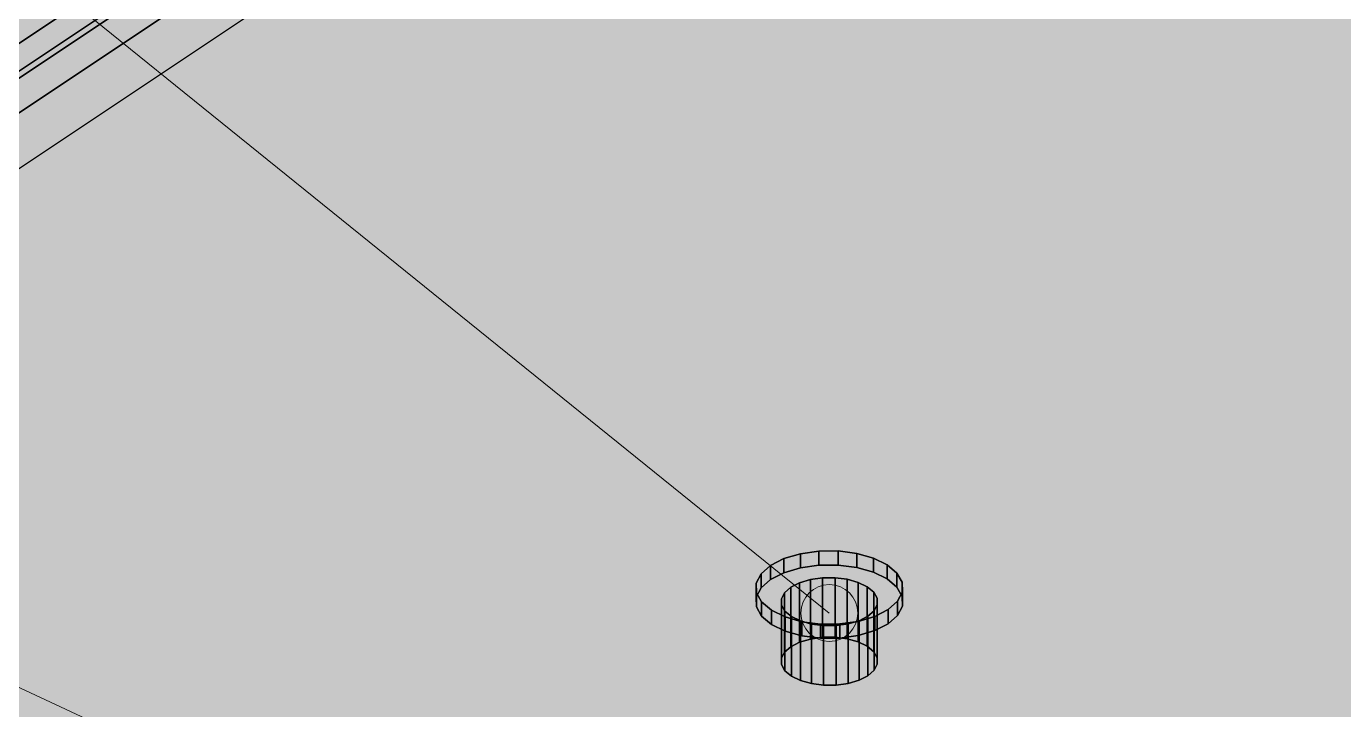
# Model space of a CAD drawing. Header units: millimetres. Extents: x 50 to 612415, y 2 to 4150.
# Drawn here: x 481489.7 to 481744.5, y 2347.1 to 2479.2 of the extents above; entities that cross this region are included whole.
import ezdxf

# ---------------------------------------------------------------- set-up
doc = ezdxf.new("R2010")
doc.units = ezdxf.units.MM
for name, color, linetype, lineweight in [('DIM', 7, 'Continuous', 13), ('HATCH', 8, 'Continuous', 9), ('OUTLINE', 7, 'Continuous', 25)]:
    doc.layers.add(name, color=color, linetype=linetype, lineweight=lineweight)

msp = doc.modelspace()

# ---------------------------------------------------------------- hatches: boundary and pattern name
at = {"layer": 'HATCH', "true_color": 0xccae87}
for points in [[(482234.913, 2986.051), (481124.709, 2245.916), (482300.386, 2729.218)], [(482234.913, 2980.573), (481124.709, 2240.437), (482300.386, 2723.739)], [(482300.386, 2723.739), (481124.709, 2240.437), (482234.913, 2980.573)], [(482234.913, 2973.725), (481124.709, 2233.589), (482300.386, 2716.891)], [(482300.386, 2716.891), (481124.709, 2233.589), (482234.913, 2973.725)], [(482237.443, 2970.037), (481127.24, 2229.901), (482300.386, 2714.152)], [(482300.386, 2714.152), (481127.24, 2229.901), (482237.443, 2970.037)], [(482238.076, 2969.115), (481127.872, 2228.979), (482300.386, 2713.467)], [(482300.386, 2713.467), (481127.872, 2228.979), (482238.076, 2969.115)], [(482241.239, 2964.505), (481131.035, 2224.369), (482300.386, 2710.043)], [(482300.386, 2710.043), (481131.035, 2224.369), (482241.239, 2964.505)], [(482300.386, 2704.565), (481136.096, 2216.993), (482246.299, 2957.128)], [(482298.969, 2727.959), (482300.386, 2729.218), (481124.709, 2245.916)], [(482298.969, 2727.959), (481124.709, 2245.916), (482046.716, 2478.394)], [(482298.969, 2722.48), (482300.386, 2723.739), (481124.709, 2240.437)], [(481124.709, 2240.437), (482300.386, 2723.739), (482298.969, 2722.48)], [(482298.969, 2722.48), (481124.709, 2240.437), (482046.716, 2472.916)], [(482046.716, 2472.916), (481124.709, 2240.437), (482298.969, 2722.48)], [(482298.969, 2715.632), (482300.386, 2716.891), (481124.709, 2233.589)], [(481124.709, 2233.589), (482300.386, 2716.891), (482298.969, 2715.632)], [(482298.969, 2715.632), (481124.709, 2233.589), (482046.716, 2466.068)], [(482046.716, 2466.068), (481124.709, 2233.589), (482298.969, 2715.632)], [(482298.969, 2712.893), (482300.386, 2714.152), (481127.24, 2229.901)], [(481127.24, 2229.901), (482300.386, 2714.152), (482298.969, 2712.893)], [(482046.716, 2463.329), (481127.24, 2229.901), (482298.969, 2712.893)], [(482298.969, 2712.893), (481127.24, 2229.901), (482010.658, 2439.29)], [(482298.969, 2712.208), (482300.386, 2713.467), (481127.872, 2228.979)], [(481127.872, 2228.979), (482300.386, 2713.467), (482298.969, 2712.208)], [(482298.969, 2712.208), (481127.872, 2228.979), (482010.658, 2438.605)], [(482010.658, 2438.605), (481127.872, 2228.979), (482298.969, 2712.208)], [(482298.969, 2708.784), (482300.386, 2710.043), (481131.035, 2224.369)], [(481131.035, 2224.369), (482300.386, 2710.043), (482298.969, 2708.784)], [(482298.969, 2708.784), (481131.035, 2224.369), (482010.658, 2435.181)], [(482010.658, 2435.181), (481131.035, 2224.369), (482298.969, 2708.784)], [(481136.096, 2216.993), (482300.386, 2704.565), (482298.969, 2703.306)], [(482010.658, 2429.703), (481136.096, 2216.993), (482298.969, 2703.306)], [(482045.585, 2477.528), (482046.716, 2478.394), (481124.709, 2245.916)], [(482044.691, 2476.595), (482045.585, 2477.528), (481124.709, 2245.916)], [(482044.691, 2476.595), (481124.709, 2245.916), (481643.453, 2288.56)], [(482045.585, 2472.049), (482046.716, 2472.916), (481124.709, 2240.437)], [(481124.709, 2240.437), (482046.716, 2472.916), (482045.585, 2472.049)], [(482044.691, 2471.117), (482045.585, 2472.049), (481124.709, 2240.437)], [(481124.709, 2240.437), (482045.585, 2472.049), (482044.691, 2471.117)], [(482044.691, 2471.117), (481124.709, 2240.437), (481643.453, 2283.082)], [(481643.453, 2283.082), (481124.709, 2240.437), (482044.691, 2471.117)], [(482045.585, 2465.201), (482046.716, 2466.068), (481124.709, 2233.589)], [(481124.709, 2233.589), (482046.716, 2466.068), (482045.585, 2465.201)], [(482044.691, 2464.269), (482045.585, 2465.201), (481124.709, 2233.589)], [(481124.709, 2233.589), (482045.585, 2465.201), (482044.691, 2464.269)], [(482044.691, 2464.269), (481124.709, 2233.589), (481643.453, 2276.234)], [(481643.453, 2276.234), (481124.709, 2233.589), (482044.691, 2464.269)], [(481127.24, 2229.901), (482046.716, 2463.329), (482045.585, 2462.462)], [(481127.24, 2229.901), (482045.585, 2462.462), (482044.691, 2461.53)], [(481643.453, 2273.495), (481127.24, 2229.901), (482044.691, 2461.53)], [(482182.724, 2343.136), (482010.658, 2439.29), (481127.24, 2229.901)], [(482182.724, 2342.451), (482010.658, 2438.605), (481127.872, 2228.979)], [(481127.872, 2228.979), (482010.658, 2438.605), (482182.724, 2342.451)], [(482182.724, 2339.027), (482010.658, 2435.181), (481131.035, 2224.369)], [(481131.035, 2224.369), (482010.658, 2435.181), (482182.724, 2339.027)], [(481136.096, 2216.993), (482010.658, 2429.703), (482182.724, 2333.548)]]:
    msp.add_hatch(color=43, dxfattribs=at).paths.add_polyline_path(points)
at = {"layer": 'HATCH', "true_color": 0xbda27d}
msp.add_hatch(color=33, dxfattribs=at).paths.add_polyline_path([(481124.709, 2233.589), (482234.913, 2973.725), (482234.913, 2980.573), (481124.709, 2240.437)])
at = {"layer": 'HATCH', "true_color": 0xcbad86}
for points in [[(481127.24, 2229.901), (482237.443, 2970.037), (482234.913, 2973.725), (481124.709, 2233.589)], [(481127.872, 2228.979), (482238.076, 2969.115), (482237.443, 2970.037), (481127.24, 2229.901)], [(481131.035, 2224.369), (482241.239, 2964.505), (482238.076, 2969.115), (481127.872, 2228.979)], [(481136.096, 2216.993), (482246.299, 2957.128), (482241.239, 2964.505), (481131.035, 2224.369)]]:
    msp.add_hatch(color=43, dxfattribs=at).paths.add_polyline_path(points)
at = {"layer": 'HATCH', "true_color": 0xaeb3b7}
for points in [[(481643.005, 2375.041), (481639.427, 2374.541), (481639.427, 2377.28), (481643.005, 2377.781)], [(481650.32, 2374.601), (481646.721, 2375.062), (481646.721, 2377.801), (481650.32, 2377.34)], [(481643.699, 2361.11), (481641.353, 2360.782), (481641.353, 2372.287), (481643.699, 2372.615)], [(481648.494, 2360.821), (481646.134, 2361.123), (481646.134, 2372.628), (481648.494, 2372.326)], [(481639.716, 2361.392), (481643.316, 2360.931), (481643.316, 2363.67), (481639.716, 2364.131)], [(481641.543, 2352.162), (481643.902, 2351.86), (481643.902, 2363.364), (481641.543, 2363.667)], [(481646.338, 2351.873), (481648.684, 2352.201), (481648.684, 2363.706), (481646.338, 2363.378)], [(481647.031, 2360.951), (481650.609, 2361.452), (481650.609, 2364.191), (481647.031, 2363.69)]]:
    msp.add_hatch(color=253, dxfattribs=at).paths.add_polyline_path(points)
at = {"layer": 'HATCH', "true_color": 0xb7bcc0}
for points in [[(481650.609, 2364.191), (481643.005, 2377.781), (481639.427, 2377.28)], [(481650.609, 2364.191), (481646.721, 2377.801), (481643.005, 2377.781)], [(481650.609, 2364.191), (481650.32, 2377.34), (481646.721, 2377.801)], [(481650.609, 2364.191), (481636.23, 2376.334), (481633.632, 2375.006)], [(481650.609, 2364.191), (481639.427, 2377.28), (481636.23, 2376.334)], [(481650.609, 2364.191), (481653.558, 2376.429), (481650.32, 2377.34)], [(481650.609, 2364.191), (481656.214, 2375.13), (481653.558, 2376.429)], [(481650.609, 2364.191), (481658.108, 2373.531), (481656.214, 2375.13)], [(481650.609, 2364.191), (481631.809, 2373.386), (481630.887, 2371.587)], [(481650.609, 2364.191), (481633.632, 2375.006), (481631.809, 2373.386)], [(481633.632, 2372.266), (481636.23, 2373.594), (481650.609, 2361.452)], [(481636.23, 2373.594), (481639.427, 2374.541), (481650.609, 2361.452)], [(481639.427, 2374.541), (481643.005, 2375.041), (481650.609, 2361.452)], [(481648.684, 2363.706), (481643.699, 2372.615), (481641.353, 2372.287)], [(481643.005, 2375.041), (481646.721, 2375.062), (481650.609, 2361.452)], [(481648.684, 2363.706), (481646.134, 2372.628), (481643.699, 2372.615)], [(481648.684, 2363.706), (481648.494, 2372.326), (481646.134, 2372.628)], [(481646.721, 2375.062), (481650.32, 2374.601), (481650.609, 2361.452)], [(481650.32, 2374.601), (481653.558, 2373.69), (481650.609, 2361.452)], [(481653.558, 2373.69), (481656.214, 2372.39), (481650.609, 2361.452)], [(481650.609, 2364.191), (481659.109, 2371.742), (481658.108, 2373.531)], [(481650.609, 2364.191), (481630.887, 2371.587), (481630.928, 2369.729)], [(481630.887, 2368.848), (481631.809, 2370.647), (481650.609, 2361.452)], [(481631.809, 2370.647), (481633.632, 2372.266), (481650.609, 2361.452)], [(481648.684, 2363.706), (481637.554, 2370.796), (481636.359, 2369.734)], [(481648.684, 2363.706), (481639.257, 2371.666), (481637.554, 2370.796)], [(481648.684, 2363.706), (481641.353, 2372.287), (481639.257, 2371.666)], [(481648.684, 2363.706), (481650.617, 2371.729), (481648.494, 2372.326)], [(481648.684, 2363.706), (481652.358, 2370.877), (481650.617, 2371.729)], [(481648.684, 2363.706), (481653.599, 2369.829), (481652.358, 2370.877)], [(481656.214, 2372.39), (481658.108, 2370.792), (481650.609, 2361.452)], [(481650.609, 2364.191), (481659.149, 2369.884), (481659.109, 2371.742)], [(481658.108, 2370.792), (481659.109, 2369.003), (481650.609, 2361.452)], [(481630.928, 2366.99), (481630.887, 2368.848), (481650.609, 2361.452)], [(481650.609, 2364.191), (481630.928, 2369.729), (481631.929, 2367.94)], [(481650.609, 2364.191), (481631.929, 2367.94), (481633.822, 2366.341)], [(481648.684, 2363.706), (481636.359, 2369.734), (481635.754, 2368.554)], [(481648.684, 2363.706), (481635.754, 2368.554), (481635.781, 2367.336)], [(481648.684, 2363.706), (481654.255, 2368.656), (481653.599, 2369.829)], [(481648.684, 2363.706), (481654.282, 2367.438), (481654.255, 2368.656)], [(481650.609, 2364.191), (481658.227, 2368.085), (481659.149, 2369.884)], [(481659.109, 2369.003), (481659.149, 2367.145), (481650.609, 2361.452)], [(481650.609, 2364.191), (481656.405, 2366.465), (481658.227, 2368.085)], [(481631.929, 2365.201), (481630.928, 2366.99), (481650.609, 2361.452)], [(481633.822, 2363.602), (481631.929, 2365.201), (481650.609, 2361.452)], [(481650.609, 2364.191), (481633.822, 2366.341), (481636.478, 2365.042)], [(481648.684, 2363.706), (481635.781, 2367.336), (481636.438, 2366.164)], [(481648.684, 2363.706), (481636.438, 2366.164), (481637.679, 2365.116)], [(481650.609, 2364.191), (481636.478, 2365.042), (481639.716, 2364.131)], [(481648.684, 2363.706), (481637.679, 2365.116), (481639.42, 2364.264)], [(481648.684, 2363.706), (481653.678, 2366.258), (481654.282, 2367.438)], [(481648.684, 2363.706), (481652.483, 2365.197), (481653.678, 2366.258)], [(481648.684, 2363.706), (481650.78, 2364.326), (481652.483, 2365.197)], [(481659.149, 2367.145), (481658.227, 2365.345), (481650.609, 2361.452)], [(481650.609, 2364.191), (481653.807, 2365.137), (481656.405, 2366.465)], [(481658.227, 2365.345), (481656.405, 2363.726), (481650.609, 2361.452)], [(481636.478, 2362.303), (481633.822, 2363.602), (481650.609, 2361.452)], [(481648.684, 2363.706), (481639.42, 2364.264), (481641.543, 2363.667)], [(481650.609, 2364.191), (481639.716, 2364.131), (481643.316, 2363.67)], [(481648.684, 2363.706), (481641.543, 2363.667), (481643.902, 2363.364)], [(481650.609, 2364.191), (481643.316, 2363.67), (481647.031, 2363.69)], [(481648.684, 2363.706), (481643.902, 2363.364), (481646.338, 2363.378)], [(481656.405, 2363.726), (481653.807, 2362.398), (481650.609, 2361.452)], [(481639.716, 2361.392), (481636.478, 2362.303), (481650.609, 2361.452)], [(481637.554, 2359.291), (481639.257, 2360.161), (481648.684, 2352.201)], [(481639.257, 2360.161), (481641.353, 2360.782), (481648.684, 2352.201)], [(481643.316, 2360.931), (481639.716, 2361.392), (481650.609, 2361.452)], [(481641.353, 2360.782), (481643.699, 2361.11), (481648.684, 2352.201)], [(481647.031, 2360.951), (481643.316, 2360.931), (481650.609, 2361.452)], [(481643.699, 2361.11), (481646.134, 2361.123), (481648.684, 2352.201)], [(481646.134, 2361.123), (481648.494, 2360.821), (481648.684, 2352.201)], [(481648.494, 2360.821), (481650.617, 2360.224), (481648.684, 2352.201)], [(481650.617, 2360.224), (481652.358, 2359.372), (481648.684, 2352.201)], [(481635.754, 2357.05), (481636.359, 2358.229), (481648.684, 2352.201)], [(481636.359, 2358.229), (481637.554, 2359.291), (481648.684, 2352.201)], [(481652.358, 2359.372), (481653.599, 2358.324), (481648.684, 2352.201)], [(481653.599, 2358.324), (481654.255, 2357.151), (481648.684, 2352.201)], [(481635.781, 2355.832), (481635.754, 2357.05), (481648.684, 2352.201)], [(481636.438, 2354.659), (481635.781, 2355.832), (481648.684, 2352.201)], [(481654.255, 2357.151), (481654.282, 2355.934), (481648.684, 2352.201)], [(481654.282, 2355.934), (481653.678, 2354.754), (481648.684, 2352.201)], [(481653.678, 2354.754), (481652.483, 2353.692), (481648.684, 2352.201)], [(481637.679, 2353.611), (481636.438, 2354.659), (481648.684, 2352.201)], [(481639.42, 2352.759), (481637.679, 2353.611), (481648.684, 2352.201)], [(481641.543, 2352.162), (481639.42, 2352.759), (481648.684, 2352.201)], [(481643.902, 2351.86), (481641.543, 2352.162), (481648.684, 2352.201)], [(481646.338, 2351.873), (481643.902, 2351.86), (481648.684, 2352.201)], [(481652.483, 2353.692), (481650.78, 2352.822), (481648.684, 2352.201)]]:
    msp.add_hatch(color=9, dxfattribs=at).paths.add_polyline_path(points)
at = {"layer": 'HATCH', "true_color": 0xaeb4b7}
for points in [[(481646.721, 2375.062), (481643.005, 2375.041), (481643.005, 2377.781), (481646.721, 2377.801)], [(481646.134, 2361.123), (481643.699, 2361.11), (481643.699, 2372.615), (481646.134, 2372.628)], [(481643.316, 2360.931), (481647.031, 2360.951), (481647.031, 2363.69), (481643.316, 2363.67)], [(481643.902, 2351.86), (481646.338, 2351.873), (481646.338, 2363.378), (481643.902, 2363.364)]]:
    msp.add_hatch(color=253, dxfattribs=at).paths.add_polyline_path(points)
at = {"layer": 'HATCH', "true_color": 0xabb0b4}
for points in [[(481636.23, 2373.594), (481633.632, 2372.266), (481633.632, 2375.006), (481636.23, 2376.334)], [(481656.214, 2372.39), (481653.558, 2373.69), (481653.558, 2376.429), (481656.214, 2375.13)], [(481639.257, 2360.161), (481637.554, 2359.291), (481637.554, 2370.796), (481639.257, 2371.666)], [(481652.358, 2359.372), (481650.617, 2360.224), (481650.617, 2371.729), (481652.358, 2370.877)], [(481633.822, 2363.602), (481636.478, 2362.303), (481636.478, 2365.042), (481633.822, 2366.341)], [(481637.679, 2353.611), (481639.42, 2352.759), (481639.42, 2364.264), (481637.679, 2365.116)], [(481650.78, 2352.822), (481652.483, 2353.692), (481652.483, 2365.197), (481650.78, 2364.326)], [(481653.807, 2362.398), (481656.405, 2363.726), (481656.405, 2366.465), (481653.807, 2365.137)]]:
    msp.add_hatch(color=253, dxfattribs=at).paths.add_polyline_path(points)
at = {"layer": 'HATCH', "true_color": 0xadb2b6}
for points in [[(481639.427, 2374.541), (481636.23, 2373.594), (481636.23, 2376.334), (481639.427, 2377.28)], [(481653.558, 2373.69), (481650.32, 2374.601), (481650.32, 2377.34), (481653.558, 2376.429)], [(481641.353, 2360.782), (481639.257, 2360.161), (481639.257, 2371.666), (481641.353, 2372.287)], [(481650.617, 2360.224), (481648.494, 2360.821), (481648.494, 2372.326), (481650.617, 2371.729)], [(481636.478, 2362.303), (481639.716, 2361.392), (481639.716, 2364.131), (481636.478, 2365.042)], [(481650.609, 2361.452), (481653.807, 2362.398), (481653.807, 2365.137), (481650.609, 2364.191)], [(481639.42, 2352.759), (481641.543, 2352.162), (481641.543, 2363.667), (481639.42, 2364.264)], [(481648.684, 2352.201), (481650.78, 2352.822), (481650.78, 2364.326), (481648.684, 2363.706)]]:
    msp.add_hatch(color=253, dxfattribs=at).paths.add_polyline_path(points)
at = {"layer": 'HATCH', "true_color": 0xa9aeb1}
for points in [[(481658.108, 2370.792), (481656.214, 2372.39), (481656.214, 2375.13), (481658.108, 2373.531)], [(481653.599, 2358.324), (481652.358, 2359.372), (481652.358, 2370.877), (481653.599, 2369.829)], [(481631.929, 2365.201), (481633.822, 2363.602), (481633.822, 2366.341), (481631.929, 2367.94)], [(481636.438, 2354.659), (481637.679, 2353.611), (481637.679, 2365.116), (481636.438, 2366.164)]]:
    msp.add_hatch(color=253, dxfattribs=at).paths.add_polyline_path(points)
at = {"layer": 'HATCH', "true_color": 0xa6abae}
for points in [[(481631.809, 2370.647), (481630.887, 2368.848), (481630.887, 2371.587), (481631.809, 2373.386)], [(481659.109, 2369.003), (481658.108, 2370.792), (481658.108, 2373.531), (481659.109, 2371.742)], [(481630.928, 2366.99), (481631.929, 2365.201), (481631.929, 2367.94), (481630.928, 2369.729)], [(481636.359, 2358.229), (481635.754, 2357.05), (481635.754, 2368.554), (481636.359, 2369.734)], [(481654.255, 2357.151), (481653.599, 2358.324), (481653.599, 2369.829), (481654.255, 2368.656)], [(481658.227, 2365.345), (481659.149, 2367.145), (481659.149, 2369.884), (481658.227, 2368.085)], [(481635.781, 2355.832), (481636.438, 2354.659), (481636.438, 2366.164), (481635.781, 2367.336)], [(481653.678, 2354.754), (481654.282, 2355.934), (481654.282, 2367.438), (481653.678, 2366.258)]]:
    msp.add_hatch(color=253, dxfattribs=at).paths.add_polyline_path(points)
at = {"layer": 'HATCH', "true_color": 0xa8aeb1}
for points in [[(481633.632, 2372.266), (481631.809, 2370.647), (481631.809, 2373.386), (481633.632, 2375.006)], [(481637.554, 2359.291), (481636.359, 2358.229), (481636.359, 2369.734), (481637.554, 2370.796)], [(481656.405, 2363.726), (481658.227, 2365.345), (481658.227, 2368.085), (481656.405, 2366.465)], [(481652.483, 2353.692), (481653.678, 2354.754), (481653.678, 2366.258), (481652.483, 2365.197)]]:
    msp.add_hatch(color=253, dxfattribs=at).paths.add_polyline_path(points)
at = {"layer": 'HATCH', "true_color": 0xa3a8ab}
for points in [[(481630.887, 2368.848), (481630.928, 2366.99), (481630.928, 2369.729), (481630.887, 2371.587)], [(481659.149, 2367.145), (481659.109, 2369.003), (481659.109, 2371.742), (481659.149, 2369.884)], [(481635.754, 2357.05), (481635.781, 2355.832), (481635.781, 2367.336), (481635.754, 2368.554)], [(481654.282, 2355.934), (481654.255, 2357.151), (481654.255, 2368.656), (481654.282, 2367.438)]]:
    msp.add_hatch(color=253, dxfattribs=at).paths.add_polyline_path(points)

# ---------------------------------------------------------------- linework, layer by layer
at = {"layer": 'DIM'}
for points in [[(481645.018, 2365.805), (481020, 2870), (480980, 2870)], [(481645.018, 2278.287), (481020, 2570), (480980, 2570)]]:
    msp.add_lwpolyline(points, dxfattribs=at)
msp.add_circle((481645.018, 2365.805), 5.5, dxfattribs=at)
at = {"layer": 'OUTLINE', "color": 139, "true_color": 0x42544a}
for p, q in [((482234.913, 2973.725), (481124.709, 2233.589)), ((481124.709, 2233.589), (482234.913, 2973.725)), ((482234.913, 2973.725), (481124.709, 2233.589)), ((481124.709, 2233.589), (482234.913, 2973.725)), ((482237.443, 2970.037), (481127.24, 2229.901)), ((481127.24, 2229.901), (482237.443, 2970.037)), ((481127.24, 2229.901), (482237.443, 2970.037)), ((482237.443, 2970.037), (481127.24, 2229.901)), ((482238.076, 2969.115), (481127.872, 2228.979)), ((481127.872, 2228.979), (482238.076, 2969.115)), ((481127.872, 2228.979), (482238.076, 2969.115)), ((482238.076, 2969.115), (481127.872, 2228.979)), ((482241.239, 2964.505), (481131.035, 2224.369)), ((481131.035, 2224.369), (482241.239, 2964.505)), ((481131.035, 2224.369), (482241.239, 2964.505)), ((482241.239, 2964.505), (481131.035, 2224.369)), ((481136.096, 2216.993), (482246.299, 2957.128)), ((481136.096, 2216.993), (482246.299, 2957.128)), ((481639.427, 2377.28), (481643.005, 2377.781)), ((481643.005, 2377.781), (481639.427, 2377.28)), ((481643.005, 2377.781), (481646.721, 2377.801)), ((481646.721, 2377.801), (481643.005, 2377.781)), ((481643.005, 2375.041), (481643.005, 2377.781)), ((481643.005, 2377.781), (481643.005, 2375.041)), ((481646.721, 2377.801), (481646.721, 2375.062)), ((481646.721, 2375.062), (481646.721, 2377.801)), ((481646.721, 2377.801), (481650.32, 2377.34)), ((481650.32, 2377.34), (481646.721, 2377.801)), ((481633.632, 2375.006), (481636.23, 2376.334)), ((481636.23, 2376.334), (481633.632, 2375.006)), ((481636.23, 2376.334), (481639.427, 2377.28)), ((481639.427, 2377.28), (481636.23, 2376.334)), ((481636.23, 2373.594), (481636.23, 2376.334)), ((481636.23, 2376.334), (481636.23, 2373.594)), ((481639.427, 2374.541), (481639.427, 2377.28)), ((481639.427, 2377.28), (481639.427, 2374.541)), ((481650.32, 2377.34), (481650.32, 2374.601)), ((481650.32, 2374.601), (481650.32, 2377.34)), ((481650.32, 2377.34), (481653.558, 2376.429)), ((481653.558, 2376.429), (481650.32, 2377.34)), ((481653.558, 2376.429), (481653.558, 2373.69)), ((481653.558, 2373.69), (481653.558, 2376.429)), ((481653.558, 2376.429), (481656.214, 2375.13)), ((481656.214, 2375.13), (481653.558, 2376.429)), ((481656.214, 2375.13), (481656.214, 2372.39)), ((481656.214, 2372.39), (481656.214, 2375.13)), ((481656.214, 2375.13), (481658.108, 2373.531)), ((481658.108, 2373.531), (481656.214, 2375.13)), ((481630.887, 2371.587), (481631.809, 2373.386)), ((481631.809, 2373.386), (481630.887, 2371.587)), ((481631.809, 2373.386), (481633.632, 2375.006)), ((481633.632, 2375.006), (481631.809, 2373.386)), ((481631.809, 2370.647), (481631.809, 2373.386)), ((481631.809, 2373.386), (481631.809, 2370.647)), ((481633.632, 2372.266), (481633.632, 2375.006)), ((481633.632, 2375.006), (481633.632, 2372.266)), ((481636.23, 2373.594), (481633.632, 2372.266)), ((481633.632, 2372.266), (481636.23, 2373.594)), ((481639.427, 2374.541), (481636.23, 2373.594)), ((481636.23, 2373.594), (481639.427, 2374.541)), ((481643.005, 2375.041), (481639.427, 2374.541)), ((481639.427, 2374.541), (481643.005, 2375.041)), ((481641.353, 2372.287), (481643.699, 2372.615)), ((481643.699, 2372.615), (481641.353, 2372.287)), ((481646.721, 2375.062), (481643.005, 2375.041)), ((481643.005, 2375.041), (481646.721, 2375.062)), ((481643.699, 2372.615), (481646.134, 2372.628)), ((481646.134, 2372.628), (481643.699, 2372.615)), ((481643.699, 2361.11), (481643.699, 2372.615)), ((481643.699, 2372.615), (481643.699, 2361.11)), ((481646.134, 2372.628), (481646.134, 2361.123)), ((481646.134, 2361.123), (481646.134, 2372.628)), ((481646.134, 2372.628), (481648.494, 2372.326)), ((481648.494, 2372.326), (481646.134, 2372.628)), ((481650.32, 2374.601), (481646.721, 2375.062)), ((481646.721, 2375.062), (481650.32, 2374.601)), ((481653.558, 2373.69), (481650.32, 2374.601)), ((481650.32, 2374.601), (481653.558, 2373.69)), ((481656.214, 2372.39), (481653.558, 2373.69)), ((481653.558, 2373.69), (481656.214, 2372.39)), ((481658.108, 2373.531), (481658.108, 2370.792)), ((481658.108, 2370.792), (481658.108, 2373.531)), ((481658.108, 2373.531), (481659.109, 2371.742)), ((481659.109, 2371.742), (481658.108, 2373.531)), ((481630.887, 2368.848), (481630.887, 2371.587)), ((481630.928, 2369.729), (481630.887, 2371.587)), ((481630.887, 2371.587), (481630.887, 2368.848)), ((481630.887, 2371.587), (481630.928, 2369.729)), ((481631.809, 2370.647), (481630.887, 2368.848)), ((481630.887, 2368.848), (481631.809, 2370.647)), ((481633.632, 2372.266), (481631.809, 2370.647)), ((481631.809, 2370.647), (481633.632, 2372.266)), ((481636.359, 2369.734), (481637.554, 2370.796)), ((481637.554, 2370.796), (481636.359, 2369.734)), ((481637.554, 2370.796), (481639.257, 2371.666)), ((481639.257, 2371.666), (481637.554, 2370.796)), ((481637.554, 2359.291), (481637.554, 2370.796)), ((481637.554, 2370.796), (481637.554, 2359.291)), ((481639.257, 2371.666), (481641.353, 2372.287)), ((481641.353, 2372.287), (481639.257, 2371.666)), ((481639.257, 2360.161), (481639.257, 2371.666)), ((481639.257, 2371.666), (481639.257, 2360.161)), ((481641.353, 2360.782), (481641.353, 2372.287)), ((481641.353, 2372.287), (481641.353, 2360.782)), ((481648.494, 2372.326), (481648.494, 2360.821)), ((481648.494, 2360.821), (481648.494, 2372.326)), ((481648.494, 2372.326), (481650.617, 2371.729)), ((481650.617, 2371.729), (481648.494, 2372.326)), ((481650.617, 2371.729), (481650.617, 2360.224)), ((481650.617, 2360.224), (481650.617, 2371.729)), ((481650.617, 2371.729), (481652.358, 2370.877)), ((481652.358, 2370.877), (481650.617, 2371.729)), ((481652.358, 2370.877), (481652.358, 2359.372)), ((481652.358, 2359.372), (481652.358, 2370.877)), ((481652.358, 2370.877), (481653.599, 2369.829)), ((481653.599, 2369.829), (481652.358, 2370.877)), ((481658.108, 2370.792), (481656.214, 2372.39)), ((481656.214, 2372.39), (481658.108, 2370.792)), ((481659.109, 2369.003), (481658.108, 2370.792)), ((481658.108, 2370.792), (481659.109, 2369.003)), ((481659.109, 2371.742), (481659.109, 2369.003)), ((481659.109, 2369.003), (481659.109, 2371.742)), ((481659.109, 2371.742), (481659.149, 2369.884)), ((481659.149, 2369.884), (481659.109, 2371.742)), ((481630.887, 2368.848), (481630.928, 2366.99)), ((481630.928, 2366.99), (481630.887, 2368.848)), ((481630.928, 2366.99), (481630.928, 2369.729)), ((481631.929, 2367.94), (481630.928, 2369.729)), ((481630.928, 2369.729), (481630.928, 2366.99)), ((481630.928, 2369.729), (481631.929, 2367.94)), ((481631.929, 2365.201), (481631.929, 2367.94)), ((481633.822, 2366.341), (481631.929, 2367.94)), ((481631.929, 2367.94), (481631.929, 2365.201)), ((481631.929, 2367.94), (481633.822, 2366.341)), ((481635.754, 2368.554), (481636.359, 2369.734)), ((481636.359, 2369.734), (481635.754, 2368.554)), ((481635.754, 2357.05), (481635.754, 2368.554)), ((481635.781, 2367.336), (481635.754, 2368.554)), ((481635.754, 2368.554), (481635.754, 2357.05)), ((481635.754, 2368.554), (481635.781, 2367.336)), ((481636.359, 2358.229), (481636.359, 2369.734)), ((481636.359, 2369.734), (481636.359, 2358.229)), ((481653.599, 2369.829), (481653.599, 2358.324)), ((481653.599, 2358.324), (481653.599, 2369.829)), ((481653.599, 2369.829), (481654.255, 2368.656)), ((481654.255, 2368.656), (481653.599, 2369.829)), ((481654.255, 2368.656), (481654.255, 2357.151)), ((481654.255, 2357.151), (481654.255, 2368.656)), ((481654.255, 2368.656), (481654.282, 2367.438)), ((481654.282, 2367.438), (481654.255, 2368.656)), ((481658.227, 2368.085), (481656.405, 2366.465)), ((481656.405, 2366.465), (481658.227, 2368.085)), ((481659.149, 2369.884), (481658.227, 2368.085)), ((481658.227, 2368.085), (481659.149, 2369.884)), ((481658.227, 2368.085), (481658.227, 2365.345)), ((481658.227, 2365.345), (481658.227, 2368.085)), ((481659.149, 2367.145), (481659.109, 2369.003)), ((481659.109, 2369.003), (481659.149, 2367.145)), ((481659.149, 2369.884), (481659.149, 2367.145)), ((481659.149, 2367.145), (481659.149, 2369.884)), ((481630.928, 2366.99), (481631.929, 2365.201)), ((481631.929, 2365.201), (481630.928, 2366.99)), ((481631.929, 2365.201), (481633.822, 2363.602)), ((481633.822, 2363.602), (481631.929, 2365.201)), ((481633.822, 2363.602), (481633.822, 2366.341)), ((481636.478, 2365.042), (481633.822, 2366.341)), ((481633.822, 2366.341), (481633.822, 2363.602)), ((481633.822, 2366.341), (481636.478, 2365.042)), ((481635.781, 2355.832), (481635.781, 2367.336)), ((481636.438, 2366.164), (481635.781, 2367.336)), ((481635.781, 2367.336), (481635.781, 2355.832)), ((481635.781, 2367.336), (481636.438, 2366.164)), ((481636.438, 2354.659), (481636.438, 2366.164)), ((481637.679, 2365.116), (481636.438, 2366.164)), ((481636.438, 2366.164), (481636.438, 2354.659)), ((481636.438, 2366.164), (481637.679, 2365.116)), ((481636.478, 2362.303), (481636.478, 2365.042)), ((481639.716, 2364.131), (481636.478, 2365.042)), ((481636.478, 2365.042), (481636.478, 2362.303)), ((481636.478, 2365.042), (481639.716, 2364.131)), ((481637.679, 2353.611), (481637.679, 2365.116)), ((481639.42, 2364.264), (481637.679, 2365.116)), ((481637.679, 2365.116), (481637.679, 2353.611)), ((481637.679, 2365.116), (481639.42, 2364.264)), ((481650.609, 2364.191), (481653.807, 2365.137)), ((481653.807, 2365.137), (481650.609, 2364.191)), ((481652.483, 2365.197), (481650.78, 2364.326)), ((481650.78, 2364.326), (481652.483, 2365.197)), ((481653.678, 2366.258), (481652.483, 2365.197)), ((481652.483, 2365.197), (481653.678, 2366.258)), ((481652.483, 2365.197), (481652.483, 2353.692)), ((481652.483, 2353.692), (481652.483, 2365.197)), ((481654.282, 2367.438), (481653.678, 2366.258)), ((481653.678, 2366.258), (481654.282, 2367.438)), ((481653.678, 2366.258), (481653.678, 2354.754)), ((481653.678, 2354.754), (481653.678, 2366.258)), ((481656.405, 2366.465), (481653.807, 2365.137)), ((481653.807, 2365.137), (481656.405, 2366.465)), ((481653.807, 2365.137), (481653.807, 2362.398)), ((481653.807, 2362.398), (481653.807, 2365.137)), ((481654.282, 2367.438), (481654.282, 2355.934)), ((481654.282, 2355.934), (481654.282, 2367.438)), ((481656.405, 2366.465), (481656.405, 2363.726)), ((481656.405, 2363.726), (481656.405, 2366.465)), ((481656.405, 2363.726), (481658.227, 2365.345)), ((481658.227, 2365.345), (481656.405, 2363.726)), ((481658.227, 2365.345), (481659.149, 2367.145)), ((481659.149, 2367.145), (481658.227, 2365.345)), ((481633.822, 2363.602), (481636.478, 2362.303)), ((481636.478, 2362.303), (481633.822, 2363.602)), ((481639.42, 2352.759), (481639.42, 2364.264)), ((481641.543, 2363.667), (481639.42, 2364.264)), ((481639.42, 2364.264), (481639.42, 2352.759)), ((481639.42, 2364.264), (481641.543, 2363.667)), ((481639.716, 2361.392), (481639.716, 2364.131)), ((481643.316, 2363.67), (481639.716, 2364.131)), ((481639.716, 2364.131), (481639.716, 2361.392)), ((481639.716, 2364.131), (481643.316, 2363.67)), ((481641.543, 2352.162), (481641.543, 2363.667)), ((481643.902, 2363.364), (481641.543, 2363.667)), ((481641.543, 2363.667), (481641.543, 2352.162)), ((481641.543, 2363.667), (481643.902, 2363.364)), ((481647.031, 2363.69), (481643.316, 2363.67)), ((481643.316, 2363.67), (481647.031, 2363.69)), ((481643.316, 2360.931), (481643.316, 2363.67)), ((481643.316, 2363.67), (481643.316, 2360.931)), ((481646.338, 2363.378), (481643.902, 2363.364)), ((481643.902, 2363.364), (481646.338, 2363.378)), ((481643.902, 2351.86), (481643.902, 2363.364)), ((481643.902, 2363.364), (481643.902, 2351.86)), ((481648.684, 2363.706), (481646.338, 2363.378)), ((481646.338, 2363.378), (481648.684, 2363.706)), ((481646.338, 2363.378), (481646.338, 2351.873)), ((481646.338, 2351.873), (481646.338, 2363.378)), ((481650.609, 2364.191), (481647.031, 2363.69)), ((481647.031, 2363.69), (481650.609, 2364.191)), ((481647.031, 2363.69), (481647.031, 2360.951)), ((481647.031, 2360.951), (481647.031, 2363.69)), ((481650.78, 2364.326), (481648.684, 2363.706)), ((481648.684, 2363.706), (481650.78, 2364.326)), ((481648.684, 2363.706), (481648.684, 2352.201)), ((481648.684, 2352.201), (481648.684, 2363.706)), ((481650.609, 2364.191), (481650.609, 2361.452)), ((481650.609, 2361.452), (481650.609, 2364.191)), ((481653.807, 2362.398), (481650.609, 2361.452)), ((481650.609, 2361.452), (481653.807, 2362.398)), ((481650.78, 2364.326), (481650.78, 2352.822)), ((481650.78, 2352.822), (481650.78, 2364.326)), ((481653.807, 2362.398), (481656.405, 2363.726)), ((481656.405, 2363.726), (481653.807, 2362.398)), ((481639.716, 2361.392), (481636.478, 2362.303)), ((481636.478, 2362.303), (481639.716, 2361.392)), ((481639.257, 2360.161), (481637.554, 2359.291)), ((481637.554, 2359.291), (481639.257, 2360.161)), ((481641.353, 2360.782), (481639.257, 2360.161)), ((481639.257, 2360.161), (481641.353, 2360.782)), ((481643.316, 2360.931), (481639.716, 2361.392)), ((481639.716, 2361.392), (481643.316, 2360.931)), ((481643.699, 2361.11), (481641.353, 2360.782)), ((481641.353, 2360.782), (481643.699, 2361.11)), ((481647.031, 2360.951), (481643.316, 2360.931)), ((481643.316, 2360.931), (481647.031, 2360.951)), ((481646.134, 2361.123), (481643.699, 2361.11)), ((481643.699, 2361.11), (481646.134, 2361.123)), ((481648.494, 2360.821), (481646.134, 2361.123)), ((481646.134, 2361.123), (481648.494, 2360.821)), ((481650.609, 2361.452), (481647.031, 2360.951)), ((481647.031, 2360.951), (481650.609, 2361.452)), ((481650.617, 2360.224), (481648.494, 2360.821)), ((481648.494, 2360.821), (481650.617, 2360.224)), ((481652.358, 2359.372), (481650.617, 2360.224)), ((481650.617, 2360.224), (481652.358, 2359.372)), ((481635.754, 2357.05), (481636.359, 2358.229)), ((481636.359, 2358.229), (481635.754, 2357.05)), ((481637.554, 2359.291), (481636.359, 2358.229)), ((481636.359, 2358.229), (481637.554, 2359.291)), ((481653.599, 2358.324), (481652.358, 2359.372)), ((481652.358, 2359.372), (481653.599, 2358.324)), ((481653.599, 2358.324), (481654.255, 2357.151)), ((481654.255, 2357.151), (481653.599, 2358.324)), ((481635.781, 2355.832), (481635.754, 2357.05)), ((481635.754, 2357.05), (481635.781, 2355.832)), ((481636.438, 2354.659), (481635.781, 2355.832)), ((481635.781, 2355.832), (481636.438, 2354.659)), ((481653.678, 2354.754), (481652.483, 2353.692)), ((481652.483, 2353.692), (481653.678, 2354.754)), ((481654.282, 2355.934), (481653.678, 2354.754)), ((481653.678, 2354.754), (481654.282, 2355.934)), ((481654.255, 2357.151), (481654.282, 2355.934)), ((481654.282, 2355.934), (481654.255, 2357.151)), ((481637.679, 2353.611), (481636.438, 2354.659)), ((481636.438, 2354.659), (481637.679, 2353.611)), ((481639.42, 2352.759), (481637.679, 2353.611)), ((481637.679, 2353.611), (481639.42, 2352.759)), ((481641.543, 2352.162), (481639.42, 2352.759)), ((481639.42, 2352.759), (481641.543, 2352.162)), ((481648.684, 2352.201), (481646.338, 2351.873)), ((481646.338, 2351.873), (481648.684, 2352.201)), ((481650.78, 2352.822), (481648.684, 2352.201)), ((481648.684, 2352.201), (481650.78, 2352.822)), ((481652.483, 2353.692), (481650.78, 2352.822)), ((481650.78, 2352.822), (481652.483, 2353.692)), ((481643.902, 2351.86), (481641.543, 2352.162)), ((481641.543, 2352.162), (481643.902, 2351.86)), ((481646.338, 2351.873), (481643.902, 2351.86)), ((481643.902, 2351.86), (481646.338, 2351.873))]:
    msp.add_line(p, q, dxfattribs=at)

doc.saveas('drawing.dxf')
